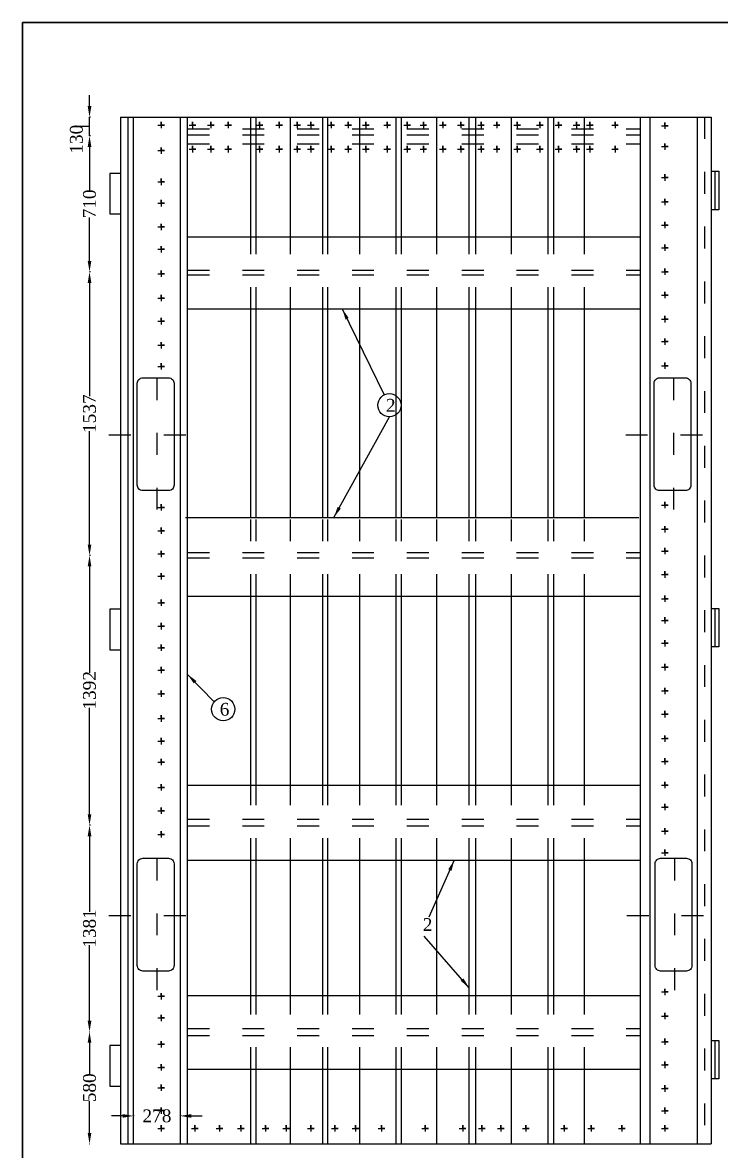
# Model space of a CAD drawing. Header units: millimetres. Extents: x 348 to 7478, y 9028 to 18917.
# Drawn here: x 348 to 4170, y 12737 to 18917 of the extents above; entities that cross this region are included whole.
import ezdxf

# ---------------------------------------------------------------- set-up
doc = ezdxf.new("R2010")
doc.units = ezdxf.units.MM
doc.header["$MEASUREMENT"] = 0
doc.linetypes.add('ACAD_ISO03W100', pattern=[30, 12, -18])
for name, color, linetype in [('DIM', 5, 'Continuous'), ('DO LINE', 3, 'Continuous'), ('DWG.LINE', 10, 'Continuous'), ('TEXT', 7, 'Continuous')]:
    doc.layers.add(name, color=color, linetype=linetype)
doc.layers.add('TITLE', color=7, linetype='Continuous', lineweight=30)
doc.styles.get("Standard").update_dxf_attribs({"font": 'times.ttf', "height": 70})
doc.dimstyles.get("Standard").update_dxf_attribs({"dimtxt": 70, "dimasz": 60, "dimexe": 0.18, "dimexo": 0.0625, "dimgap": 0.09, "dimtad": 0, "dimtih": 1, "dimtoh": 1, "dimdec": 0, "dimzin": 0, "dimdsep": 46, "dimtxsty": 'Standard', "dimcen": 300, "dimclrd": 5, "dimclre": 5, "dimclrt": 4, "dimadec": 0, "dimazin": 0, "dimtfac": 1, "dimtdec": 0, "dimtofl": 0, "dimtmove": 0, "dimatfit": 3, "dimfxl": 0, "dimtolj": 1, "dimtzin": 0, "dimarcsym": 0})

# ---------------------------------------------------------------- blocks, each defined once
blk = doc.blocks.new('*D2')
at = {"layer": 'Defpoints', "color": 0, "ltscale": 0.2}
for p in [(711.2, 13392.2), (714.1, 13392.2), (711.2, 12777.7)]:
    blk.add_point(p, dxfattribs=at)
at = {"layer": 'DIM', "color": 5, "lineweight": -2, "ltscale": 0.2}
for p, q in [((711.3, 13392.2), (714.2, 13392.2)), ((714.1, 13332.2), (714.1, 13158.2)), ((714.1, 12837.7), (714.1, 13011.7)), ((711.3, 12777.7), (714.2, 12777.7))]:
    blk.add_line(p, q, dxfattribs=at)
at = {"layer": 'DIM', "color": 5, "ltscale": 0.2}
for points in [[(704.1, 13332.2), (724.1, 13332.2), (714.1, 13392.2)], [(704.1, 12837.7), (724.1, 12837.7), (714.1, 12777.7)]]:
    blk.add_solid(points, dxfattribs=at)
at = {"layer": 'DIM', "color": 4, "ltscale": 0.2, "insert": (714.1, 13084.9), "char_height": 70, "attachment_point": 5, "rotation": 90}
blk.add_mtext('\\A1;580', dxfattribs=at)
blk = doc.blocks.new('*D3')
at = {"layer": 'Defpoints', "color": 0, "ltscale": 0.2}
for p in [(714.1, 14522.5), (757, 14522.5), (711.2, 13392.2)]:
    blk.add_point(p, dxfattribs=at)
at = {"layer": 'DIM', "color": 5, "lineweight": -2, "ltscale": 0.2}
for p, q in [((719.1, 14522.5), (713.9, 14522.5)), ((714.1, 14462.5), (714.1, 14048.4)), ((714.1, 13452.2), (714.1, 13866.3)), ((711.3, 13392.2), (714.2, 13392.2))]:
    blk.add_line(p, q, dxfattribs=at)
at = {"layer": 'DIM', "color": 5, "ltscale": 0.2}
for points in [[(704.1, 14462.5), (724.1, 14462.5), (714.1, 14522.5)], [(704.1, 13452.2), (724.1, 13452.2), (714.1, 13392.2)]]:
    blk.add_solid(points, dxfattribs=at)
at = {"layer": 'DIM', "color": 4, "ltscale": 0.2, "insert": (714.1, 13957.4), "char_height": 70, "attachment_point": 5, "rotation": 90}
blk.add_mtext('\\A1;1381', dxfattribs=at)
blk = doc.blocks.new('*D4')
at = {"layer": 'Defpoints', "color": 0, "ltscale": 0.2}
for p in [(714.1, 15999.5), (751.2, 15999.5), (757, 14522.5)]:
    blk.add_point(p, dxfattribs=at)
at = {"layer": 'DIM', "color": 5, "lineweight": -2, "ltscale": 0.2}
for p, q in [((719.1, 15999.5), (713.9, 15999.5)), ((714.1, 15939.5), (714.1, 15356.3)), ((714.1, 14582.5), (714.1, 15165.8)), ((719.1, 14522.5), (713.9, 14522.5))]:
    blk.add_line(p, q, dxfattribs=at)
at = {"layer": 'DIM', "color": 5, "ltscale": 0.2}
for points in [[(704.1, 15939.5), (724.1, 15939.5), (714.1, 15999.5)], [(704.1, 14582.5), (724.1, 14582.5), (714.1, 14522.5)]]:
    blk.add_solid(points, dxfattribs=at)
at = {"layer": 'DIM', "color": 4, "ltscale": 0.2, "insert": (714.1, 15261), "char_height": 70, "attachment_point": 5, "rotation": 90}
blk.add_mtext('\\A1;1392', dxfattribs=at)
blk = doc.blocks.new('*D5')
at = {"layer": 'Defpoints', "color": 0, "ltscale": 0.2}
for p in [(714.1, 17551.9), (739.8, 17551.9), (751.2, 15999.5)]:
    blk.add_point(p, dxfattribs=at)
at = {"layer": 'DIM', "color": 5, "lineweight": -2, "ltscale": 0.2}
for p, q in [((719.1, 17551.9), (713.9, 17551.9)), ((714.1, 17491.9), (714.1, 16870.8)), ((714.1, 16059.5), (714.1, 16680.6)), ((719.1, 15999.5), (713.9, 15999.5))]:
    blk.add_line(p, q, dxfattribs=at)
at = {"layer": 'DIM', "color": 5, "ltscale": 0.2}
for points in [[(704.1, 17491.9), (724.1, 17491.9), (714.1, 17551.9)], [(704.1, 16059.5), (724.1, 16059.5), (714.1, 15999.5)]]:
    blk.add_solid(points, dxfattribs=at)
at = {"layer": 'DIM', "color": 4, "ltscale": 0.2, "insert": (714.1, 16775.7), "char_height": 70, "attachment_point": 5, "rotation": 90}
blk.add_mtext('\\A1;1537', dxfattribs=at)
blk = doc.blocks.new('*D6')
at = {"layer": 'Defpoints', "color": 0, "ltscale": 0.2}
for p in [(714.1, 18296.5), (722.6, 18296.5), (739.8, 17551.9)]:
    blk.add_point(p, dxfattribs=at)
at = {"layer": 'DIM', "color": 5, "lineweight": -2, "ltscale": 0.2}
for p, q in [((719.1, 18296.5), (713.9, 18296.5)), ((714.1, 18236.5), (714.1, 17998.1)), ((714.1, 17611.9), (714.1, 17850.4)), ((719.1, 17551.9), (713.9, 17551.9))]:
    blk.add_line(p, q, dxfattribs=at)
at = {"layer": 'DIM', "color": 5, "ltscale": 0.2}
for points in [[(704.1, 18236.5), (724.1, 18236.5), (714.1, 18296.5)], [(704.1, 17611.9), (724.1, 17611.9), (714.1, 17551.9)]]:
    blk.add_solid(points, dxfattribs=at)
at = {"layer": 'DIM', "color": 4, "ltscale": 0.2, "insert": (714.1, 17924.2), "char_height": 70, "attachment_point": 5, "rotation": 90}
blk.add_mtext('\\A1;710', dxfattribs=at)
blk = doc.blocks.new('*D7')
at = {"layer": 'Defpoints', "color": 0, "ltscale": 0.2}
for p in [(714.1, 18399.7), (748.4, 18399.7), (722.6, 18296.5)]:
    blk.add_point(p, dxfattribs=at)
at = {"layer": 'DIM', "color": 5, "lineweight": -2, "ltscale": 0.2}
for p, q in [((714.1, 18459.7), (714.1, 18519.7)), ((719.1, 18399.7), (713.9, 18399.7)), ((714.1, 18296.5), (714.1, 18399.7)), ((642.6, 18348.1), (642.4, 18348.1)), ((714.1, 18348.1), (642.6, 18348.1)), ((719.1, 18296.5), (713.9, 18296.5)), ((714.1, 18236.5), (714.1, 18176.5))]:
    blk.add_line(p, q, dxfattribs=at)
at = {"layer": 'DIM', "color": 5, "ltscale": 0.2}
for points in [[(704.1, 18459.7), (724.1, 18459.7), (714.1, 18399.7)], [(704.1, 18236.5), (724.1, 18236.5), (714.1, 18296.5)]]:
    blk.add_solid(points, dxfattribs=at)
at = {"layer": 'DIM', "color": 4, "ltscale": 0.2, "insert": (642.4, 18278.5), "char_height": 70, "attachment_point": 5, "rotation": 90}
blk.add_mtext('\\A1;130', dxfattribs=at)
blk = doc.blocks.new('*D8')
at = {"layer": 'Defpoints', "color": 0, "ltscale": 0.2}
for p in [(954.7, 12970.9), (1211, 12970.9), (1211, 12930.9)]:
    blk.add_point(p, dxfattribs=at)
at = {"layer": 'DIM', "color": 5, "lineweight": -2, "ltscale": 0.2}
for p, q in [((894.7, 12930.9), (834.7, 12930.9)), ((954.7, 12935.9), (954.7, 12930.7)), ((1211, 12935.9), (1211, 12930.7)), ((1271, 12930.9), (1331, 12930.9))]:
    blk.add_line(p, q, dxfattribs=at)
at = {"layer": 'DIM', "color": 5, "ltscale": 0.2}
for points in [[(894.7, 12940.9), (894.7, 12920.9), (954.7, 12930.9)], [(1271, 12940.9), (1271, 12920.9), (1211, 12930.9)]]:
    blk.add_solid(points, dxfattribs=at)
at = {"layer": 'DIM', "color": 4, "ltscale": 0.2, "insert": (1082.8, 12930.9), "char_height": 70, "attachment_point": 5}
blk.add_mtext('\\A1;278', dxfattribs=at)

msp = doc.modelspace()

# ---------------------------------------------------------------- linework, layer by layer
at = {"layer": 'DO LINE', "linetype": 'ACAD_ISO03W100', "ltscale": 10}
for p, q in [((1596.1, 17349.2), (1596.1, 17744.6)), ((1625.3, 17349.2), (1625.3, 17744.6)), ((1813, 17349.2), (1813, 17744.6)), ((1990.9, 17349.2), (1990.9, 17744.6)), ((2017.7, 17349.2), (2017.7, 17744.6)), ((2193.3, 17349.2), (2193.3, 17744.6)), ((2391.3, 17349.2), (2391.3, 17744.6)), ((2420.6, 17349.2), (2420.6, 17744.6)), ((2613.1, 17349.2), (2613.1, 17744.6)), ((2791, 17349.2), (2791, 17744.6)), ((2827.6, 17349.2), (2827.6, 17744.6)), ((3022.6, 17349.2), (3022.6, 17744.6)), ((3222.4, 17349.2), (3222.4, 17744.6)), ((3254.1, 17349.2), (3254.1, 17744.6)), ((3422.3, 17349.2), (3422.3, 17744.6)), ((1596.1, 15777.1), (1596.1, 16208.1)), ((1625.3, 15777.1), (1625.3, 16208.1)), ((1813, 15777.1), (1813, 16208.1)), ((1990.9, 15777.1), (1990.9, 16208.1)), ((2017.7, 15777.1), (2017.7, 16208.1)), ((2193.3, 15777.1), (2193.3, 16208.1)), ((2391.3, 15777.1), (2391.3, 16208.1)), ((2420.6, 15777.1), (2420.6, 16208.1)), ((2613.1, 15777.1), (2613.1, 16208.1)), ((2791, 15777.1), (2791, 16208.1)), ((2827.6, 15777.1), (2827.6, 16208.1)), ((3022.6, 15777.1), (3022.6, 16208.1)), ((3222.4, 15777.1), (3222.4, 16208.1)), ((3254.1, 15777.1), (3254.1, 16208.1)), ((3422.3, 15777.1), (3422.3, 16208.1)), ((1596.1, 14331.7), (1596.1, 14741.1)), ((1625.3, 14331.7), (1625.3, 14741.1)), ((1813, 14331.7), (1813, 14741.1)), ((1990.9, 14331.7), (1990.9, 14741.1)), ((2017.7, 14331.7), (2017.7, 14741.1)), ((2193.3, 14331.7), (2193.3, 14741.1)), ((2391.3, 14331.7), (2391.3, 14741.1)), ((2420.6, 14331.7), (2420.6, 14741.1)), ((2613.1, 14331.7), (2613.1, 14741.1)), ((2791, 14331.7), (2791, 14741.1)), ((2827.6, 14331.7), (2827.6, 14741.1)), ((3022.6, 14331.7), (3022.6, 14741.1)), ((3222.4, 14331.7), (3222.4, 14741.1)), ((3254.1, 14331.7), (3254.1, 14741.1)), ((3422.3, 14331.7), (3422.3, 14741.1)), ((1596.1, 13186.9), (1596.1, 13590.3)), ((1625.3, 13186.9), (1625.3, 13590.3)), ((1813, 13186.9), (1813, 13590.3)), ((1990.9, 13186.9), (1990.9, 13590.3)), ((2017.7, 13186.9), (2017.7, 13590.3)), ((2193.3, 13186.9), (2193.3, 13590.3)), ((2391.3, 13186.9), (2391.3, 13590.3)), ((2420.6, 13186.9), (2420.6, 13590.3)), ((2613.1, 13186.9), (2613.1, 13590.3)), ((2791, 13186.9), (2791, 13590.3)), ((2827.6, 13186.9), (2827.6, 13590.3)), ((3022.6, 13186.9), (3022.6, 13590.3)), ((3222.4, 13186.9), (3222.4, 13590.3)), ((3254.1, 13186.9), (3254.1, 13590.3)), ((3422.3, 13186.9), (3422.3, 13590.3))]:
    msp.add_line(p, q, dxfattribs=at)
for points in [[(4078.2, 18399.7), (4078.2, 12777.7)], [(1250, 18335.1), (3726.9, 18335.1)], [(1250, 18302.8), (3726.9, 18302.8)], [(1250, 18253.4), (3726.9, 18253.4)], [(1250, 17561.9), (3726.9, 17561.9)], [(1250, 17536.2), (3726.9, 17536.2)], [(1083.4, 16250.6), (1083.4, 17058.1)], [(3910.3, 16250.6), (3910.3, 17058.1)], [(820, 16659.5), (1300.3, 16659.5)], [(3646.9, 16659.5), (4127.2, 16659.5)], [(1250, 16015.7), (3726.9, 16015.7)], [(1250, 15985.6), (3726.9, 15985.6)], [(1250, 14555.2), (3726.9, 14555.2)], [(1250, 14518.7), (3726.9, 14518.7)], [(1083.4, 13620.1), (1083.4, 14427.7)], [(3916.1, 13620.1), (3916.1, 14427.7)], [(820, 14029), (1300.3, 14029)], [(3652.7, 14029), (4133.1, 14029)], [(1250, 13409.7), (3726.9, 13409.7)], [(1250, 13371), (3726.9, 13371)]]:
    msp.add_lwpolyline(points, dxfattribs=at)
at = {"layer": 'DWG.LINE', "ltscale": 0.2}
for p, q in [((883.7, 18399.7), (883.7, 12777.7)), ((925.4, 12777.7), (925.4, 18399.7)), ((954.7, 12777.7), (954.7, 18399.7)), ((1211, 12777.7), (1211, 18399.7)), ((1250, 12777.7), (1250, 18399.7)), ((1596.1, 17744.6), (1596.1, 18399.7)), ((1625.3, 17744.6), (1625.3, 18399.7)), ((1813, 17744.6), (1813, 18399.7)), ((1990.9, 17744.6), (1990.9, 18399.7)), ((2017.7, 17744.6), (2017.7, 18399.7)), ((2193.3, 17744.6), (2193.3, 18399.7)), ((2391.3, 17744.6), (2391.3, 18399.7)), ((2420.6, 17744.6), (2420.6, 18399.7)), ((2613.1, 17744.6), (2613.1, 18399.7)), ((2791, 17744.6), (2791, 18399.7)), ((2827.6, 17744.6), (2827.6, 18399.7)), ((3022.6, 17744.6), (3022.6, 18399.7)), ((3222.4, 17744.6), (3222.4, 18399.7)), ((3254.1, 17744.6), (3254.1, 18399.7)), ((3422.3, 17744.6), (3422.3, 18399.7)), ((3726.9, 12777.7), (3726.9, 18399.7)), ((3780.7, 12777.7), (3780.7, 18399.7)), ((1596.1, 16208.1), (1596.1, 17349.2)), ((1625.3, 16208.1), (1625.3, 17349.2)), ((1813, 16208.1), (1813, 17349.2)), ((1990.9, 16208.1), (1990.9, 17349.2)), ((2017.7, 16208.1), (2017.7, 17349.2)), ((2193.3, 16208.1), (2193.3, 17349.2)), ((2391.3, 16208.1), (2391.3, 17349.2)), ((2420.6, 16208.1), (2420.6, 17349.2)), ((2613.1, 16208.1), (2613.1, 17349.2)), ((2791, 16208.1), (2791, 17349.2)), ((2827.6, 16208.1), (2827.6, 17349.2)), ((3022.6, 16208.1), (3022.6, 17349.2)), ((3222.4, 16208.1), (3222.4, 17349.2)), ((3254.1, 16208.1), (3254.1, 17349.2)), ((3422.3, 16208.1), (3422.3, 17349.2)), ((1596.1, 14741.1), (1596.1, 15777.1)), ((1625.3, 14741.1), (1625.3, 15777.1)), ((1813, 14741.1), (1813, 15777.1)), ((1990.9, 14741.1), (1990.9, 15777.1)), ((2017.7, 14741.1), (2017.7, 15777.1)), ((2193.3, 14741.1), (2193.3, 15777.1)), ((2391.3, 14741.1), (2391.3, 15777.1)), ((2420.6, 14741.1), (2420.6, 15777.1)), ((2613.1, 14741.1), (2613.1, 15777.1)), ((2791, 14741.1), (2791, 15777.1)), ((2827.6, 14741.1), (2827.6, 15777.1)), ((3022.6, 14741.1), (3022.6, 15777.1)), ((3222.4, 14741.1), (3222.4, 15777.1)), ((3254.1, 14741.1), (3254.1, 15777.1)), ((3422.3, 14741.1), (3422.3, 15777.1)), ((1596.1, 13590.3), (1596.1, 14331.7)), ((1625.3, 13590.3), (1625.3, 14331.7)), ((1813, 13590.3), (1813, 14331.7)), ((1990.9, 13590.3), (1990.9, 14331.7)), ((2017.7, 13590.3), (2017.7, 14331.7)), ((2193.3, 13590.3), (2193.3, 14331.7)), ((2391.3, 13590.3), (2391.3, 14331.7)), ((2420.6, 13590.3), (2420.6, 14331.7)), ((2613.1, 13590.3), (2613.1, 14331.7)), ((2791, 13590.3), (2791, 14331.7)), ((2827.6, 13590.3), (2827.6, 14331.7)), ((3022.6, 13590.3), (3022.6, 14331.7)), ((3222.4, 13590.3), (3222.4, 14331.7)), ((3254.1, 13590.3), (3254.1, 14331.7)), ((3422.3, 13590.3), (3422.3, 14331.7)), ((1596.1, 12777.7), (1596.1, 13186.9)), ((1625.3, 12777.7), (1625.3, 13186.9)), ((1813, 12777.7), (1813, 13186.9)), ((1990.9, 12777.7), (1990.9, 13186.9)), ((2017.7, 12777.7), (2017.7, 13186.9)), ((2193.3, 12777.7), (2193.3, 13186.9)), ((2391.3, 12777.7), (2391.3, 13186.9)), ((2420.6, 12777.7), (2420.6, 13186.9)), ((2613.1, 12777.7), (2613.1, 13186.9)), ((2791, 12777.7), (2791, 13186.9)), ((2827.6, 12777.7), (2827.6, 13186.9)), ((3022.6, 12777.7), (3022.6, 13186.9)), ((3222.4, 12777.7), (3222.4, 13186.9)), ((3254.1, 12777.7), (3254.1, 13186.9)), ((3422.3, 12777.7), (3422.3, 13186.9)), ((883.7, 12777.7), (4113.7, 12777.7))]:
    msp.add_line(p, q, dxfattribs=at)
for points in [[(883.7, 18399.7), (4113.7, 18399.7)], [(1088, 18355.5), (1124.1, 18355.5), (1106.3, 18355.5), (1106.3, 18373.3), (1106.3, 18338.2)], [(1259.8, 18355.5), (1295.9, 18355.5), (1278.1, 18355.5), (1278.1, 18373.3), (1278.1, 18338.2)], [(1359.1, 18355.5), (1395.2, 18355.5), (1377.4, 18355.5), (1377.4, 18373.3), (1377.4, 18338.2)], [(1453.9, 18355.5), (1490.1, 18355.5), (1472.3, 18355.5), (1472.3, 18373.3), (1472.3, 18338.2)], [(1626.2, 18355.5), (1662.4, 18355.5), (1644.5, 18355.5), (1644.5, 18373.3), (1644.5, 18338.2)], [(1733.2, 18355.5), (1769.4, 18355.5), (1751.5, 18355.5), (1751.5, 18373.3), (1751.5, 18338.2)], [(1831.9, 18355.5), (1868, 18355.5), (1850.2, 18355.5), (1850.2, 18373.3), (1850.2, 18338.2)], [(1906.7, 18355.5), (1942.8, 18355.5), (1925, 18355.5), (1925, 18373.3), (1925, 18338.2)], [(2018, 18355.5), (2054.1, 18355.5), (2036.3, 18355.5), (2036.3, 18373.3), (2036.3, 18338.2)], [(2110.5, 18355.5), (2146.6, 18355.5), (2128.8, 18355.5), (2128.8, 18373.3), (2128.8, 18338.2)], [(2206.9, 18355.5), (2243, 18355.5), (2225.2, 18355.5), (2225.2, 18373.3), (2225.2, 18338.2)], [(2323.3, 18355.5), (2359.5, 18355.5), (2341.6, 18355.5), (2341.6, 18373.3), (2341.6, 18338.2)], [(2432.9, 18355.5), (2469, 18355.5), (2451.2, 18355.5), (2451.2, 18373.3), (2451.2, 18338.2)], [(2522, 18355.5), (2558.1, 18355.5), (2540.3, 18355.5), (2540.3, 18373.3), (2540.3, 18338.2)], [(2629.1, 18355.5), (2665.2, 18355.5), (2647.4, 18355.5), (2647.4, 18373.3), (2647.4, 18338.2)], [(2726.4, 18355.5), (2762.5, 18355.5), (2744.7, 18355.5), (2744.7, 18373.3), (2744.7, 18338.2)], [(2837.1, 18355.5), (2873.2, 18355.5), (2855.4, 18355.5), (2855.4, 18373.3), (2855.4, 18338.2)], [(2922.9, 18355.5), (2959.1, 18355.5), (2941.3, 18355.5), (2941.3, 18373.3), (2941.3, 18338.2)], [(3034.6, 18355.5), (3070.7, 18355.5), (3052.9, 18355.5), (3052.9, 18373.3), (3052.9, 18338.2)], [(3159.2, 18355.5), (3195.3, 18355.5), (3177.5, 18355.5), (3177.5, 18373.3), (3177.5, 18338.2)], [(3261, 18355.5), (3297.2, 18355.5), (3279.4, 18355.5), (3279.4, 18373.3), (3279.4, 18338.2)], [(3359.4, 18355.5), (3395.6, 18355.5), (3377.7, 18355.5), (3377.7, 18373.3), (3377.7, 18338.2)], [(3432.4, 18355.5), (3468.5, 18355.5), (3450.7, 18355.5), (3450.7, 18373.3), (3450.7, 18338.2)], [(3570.1, 18355.5), (3606.3, 18355.5), (3588.4, 18355.5), (3588.4, 18373.3), (3588.4, 18338.2)], [(3842.8, 18352), (3878.9, 18352), (3861.1, 18352), (3861.1, 18369.8), (3861.1, 18334.6)], [(4038.1, 18399.7), (4038.1, 12777.7)], [(4113.7, 18399.7), (4113.7, 12777.7)], [(1088, 18216.3), (1124.1, 18216.3), (1106.3, 18216.3), (1106.3, 18234), (1106.3, 18198.9)], [(1259.8, 18223.9), (1295.9, 18223.9), (1278.1, 18223.9), (1278.1, 18241.7), (1278.1, 18206.6)], [(1359.1, 18223.9), (1395.2, 18223.9), (1377.4, 18223.9), (1377.4, 18241.7), (1377.4, 18206.6)], [(1453.9, 18223.9), (1490.1, 18223.9), (1472.3, 18223.9), (1472.3, 18241.7), (1472.3, 18206.6)], [(1626.2, 18223.9), (1662.4, 18223.9), (1644.5, 18223.9), (1644.5, 18241.7), (1644.5, 18206.6)], [(1733.2, 18223.9), (1769.4, 18223.9), (1751.5, 18223.9), (1751.5, 18241.7), (1751.5, 18206.6)], [(1831.9, 18223.9), (1868, 18223.9), (1850.2, 18223.9), (1850.2, 18241.7), (1850.2, 18206.6)], [(1906.7, 18223.9), (1942.8, 18223.9), (1925, 18223.9), (1925, 18241.7), (1925, 18206.6)], [(2018, 18223.9), (2054.1, 18223.9), (2036.3, 18223.9), (2036.3, 18241.7), (2036.3, 18206.6)], [(2110.5, 18223.9), (2146.6, 18223.9), (2128.8, 18223.9), (2128.8, 18241.7), (2128.8, 18206.6)], [(2206.9, 18223.9), (2243, 18223.9), (2225.2, 18223.9), (2225.2, 18241.7), (2225.2, 18206.6)], [(2323.3, 18223.9), (2359.5, 18223.9), (2341.6, 18223.9), (2341.6, 18241.7), (2341.6, 18206.6)], [(2432.9, 18223.9), (2469, 18223.9), (2451.2, 18223.9), (2451.2, 18241.7), (2451.2, 18206.6)], [(2522, 18223.9), (2558.1, 18223.9), (2540.3, 18223.9), (2540.3, 18241.7), (2540.3, 18206.6)], [(2629.1, 18223.9), (2665.2, 18223.9), (2647.4, 18223.9), (2647.4, 18241.7), (2647.4, 18206.6)], [(2726.4, 18223.9), (2762.5, 18223.9), (2744.7, 18223.9), (2744.7, 18241.7), (2744.7, 18206.6)], [(2837.1, 18223.9), (2873.2, 18223.9), (2855.4, 18223.9), (2855.4, 18241.7), (2855.4, 18206.6)], [(2922.9, 18223.9), (2959.1, 18223.9), (2941.3, 18223.9), (2941.3, 18241.7), (2941.3, 18206.6)], [(3034.6, 18223.9), (3070.7, 18223.9), (3052.9, 18223.9), (3052.9, 18241.7), (3052.9, 18206.6)], [(3159.2, 18223.9), (3195.3, 18223.9), (3177.5, 18223.9), (3177.5, 18241.7), (3177.5, 18206.6)], [(3261, 18223.9), (3297.2, 18223.9), (3279.4, 18223.9), (3279.4, 18241.7), (3279.4, 18206.6)], [(3359.4, 18223.9), (3395.6, 18223.9), (3377.7, 18223.9), (3377.7, 18241.7), (3377.7, 18206.6)], [(3432.4, 18223.9), (3468.5, 18223.9), (3450.7, 18223.9), (3450.7, 18241.7), (3450.7, 18206.6)], [(3570.1, 18223.9), (3606.3, 18223.9), (3588.4, 18223.9), (3588.4, 18241.7), (3588.4, 18206.6)], [(3842.8, 18237.7), (3878.9, 18237.7), (3861.1, 18237.7), (3861.1, 18255.5), (3861.1, 18220.4)], [(883.7, 18091.3), (824.8, 18091.3), (824.8, 17869.1), (883.7, 17869.1)], [(1088, 18044.8), (1124.1, 18044.8), (1106.3, 18044.8), (1106.3, 18062.6), (1106.3, 18027.5)], [(3842.8, 18068.5), (3878.9, 18068.5), (3861.1, 18068.5), (3861.1, 18086.3), (3861.1, 18051.2)], [(4113.7, 18103.5), (4155.9, 18103.5), (4155.9, 17892.7), (4113.7, 17892.7)], [(4134.8, 18103.5), (4134.8, 17892.7)], [(1088, 17928.2), (1124.1, 17928.2), (1106.3, 17928.2), (1106.3, 17946), (1106.3, 17910.9)], [(3842.8, 17935), (3878.9, 17935), (3861.1, 17935), (3861.1, 17952.8), (3861.1, 17917.7)], [(1088, 17798.1), (1124.1, 17798.1), (1106.3, 17798.1), (1106.3, 17815.9), (1106.3, 17780.8)], [(3842.8, 17808.7), (3878.9, 17808.7), (3861.1, 17808.7), (3861.1, 17826.5), (3861.1, 17791.4)], [(1250, 17744.6), (3726.9, 17744.6)], [(1088, 17675.9), (1124.1, 17675.9), (1106.3, 17675.9), (1106.3, 17693.7), (1106.3, 17658.6)], [(3842.8, 17683.8), (3878.9, 17683.8), (3861.1, 17683.8), (3861.1, 17701.6), (3861.1, 17666.5)], [(1088, 17541.6), (1124.1, 17541.6), (1106.3, 17541.6), (1106.3, 17559.4), (1106.3, 17524.3)], [(3842.8, 17552.7), (3878.9, 17552.7), (3861.1, 17552.7), (3861.1, 17570.5), (3861.1, 17535.4)], [(3842.8, 17425.2), (3878.9, 17425.2), (3861.1, 17425.2), (3861.1, 17443), (3861.1, 17407.9)], [(1088, 17408.8), (1124.1, 17408.8), (1106.3, 17408.8), (1106.3, 17426.6), (1106.3, 17391.5)], [(1250, 17349.2), (3726.9, 17349.2)], [(3842.8, 17292.9), (3878.9, 17292.9), (3861.1, 17292.9), (3861.1, 17310.7), (3861.1, 17275.6)], [(1088, 17282.2), (1124.1, 17282.2), (1106.3, 17282.2), (1106.3, 17300), (1106.3, 17264.9)], [(3842.8, 17170.4), (3878.9, 17170.4), (3861.1, 17170.4), (3861.1, 17188.2), (3861.1, 17153.1)], [(1088, 17150.1), (1124.1, 17150.1), (1106.3, 17150.1), (1106.3, 17167.9), (1106.3, 17132.8)], [(1088, 17034.5), (1124.1, 17034.5), (1106.3, 17034.5), (1106.3, 17052.3), (1106.3, 17017.2)], [(3842.8, 17038.1), (3878.9, 17038.1), (3861.1, 17038.1), (3861.1, 17055.9), (3861.1, 17020.8)], [(1088, 16262.8), (1124.1, 16262.8), (1106.3, 16262.8), (1106.3, 16280.6), (1106.3, 16245.5)], [(3842.8, 16275.1), (3878.9, 16275.1), (3861.1, 16275.1), (3861.1, 16292.9), (3861.1, 16257.8)], [(1239.2, 16208.1), (3718.2, 16208.1)], [(1088, 16134.7), (1124.1, 16134.7), (1106.3, 16134.7), (1106.3, 16152.5), (1106.3, 16117.4)], [(3842.8, 16142.7), (3878.9, 16142.7), (3861.1, 16142.7), (3861.1, 16160.5), (3861.1, 16125.4)], [(1088, 16007.6), (1124.1, 16007.6), (1106.3, 16007.6), (1106.3, 16025.4), (1106.3, 15990.3)], [(3842.8, 16023.7), (3878.9, 16023.7), (3861.1, 16023.7), (3861.1, 16041.5), (3861.1, 16006.4)], [(1088, 15885.4), (1124.1, 15885.4), (1106.3, 15885.4), (1106.3, 15903.2), (1106.3, 15868.1)], [(3842.8, 15895), (3878.9, 15895), (3861.1, 15895), (3861.1, 15912.8), (3861.1, 15877.6)], [(1250, 15777.1), (3726.9, 15777.1)], [(3842.8, 15762.8), (3878.9, 15762.8), (3861.1, 15762.8), (3861.1, 15780.6), (3861.1, 15745.5)], [(883.7, 15705.7), (824.8, 15705.7), (824.8, 15483.5), (883.7, 15483.5)], [(1088, 15740.1), (1124.1, 15740.1), (1106.3, 15740.1), (1106.3, 15757.9), (1106.3, 15722.8)], [(4113.7, 15710), (4155.9, 15710), (4155.9, 15499.2), (4113.7, 15499.2)], [(4134.8, 15710), (4134.8, 15499.2)], [(3842.8, 15643.8), (3878.9, 15643.8), (3861.1, 15643.8), (3861.1, 15661.5), (3861.1, 15626.4)], [(1088, 15612), (1124.1, 15612), (1106.3, 15612), (1106.3, 15629.8), (1106.3, 15594.7)], [(3842.8, 15518.7), (3878.9, 15518.7), (3861.1, 15518.7), (3861.1, 15536.5), (3861.1, 15501.3)], [(1088, 15494), (1124.1, 15494), (1106.3, 15494), (1106.3, 15511.8), (1106.3, 15476.7)], [(1088, 15372.2), (1124.1, 15372.2), (1106.3, 15372.2), (1106.3, 15390), (1106.3, 15354.9)], [(3842.8, 15387.5), (3878.9, 15387.5), (3861.1, 15387.5), (3861.1, 15405.3), (3861.1, 15370.2)], [(3842.8, 15257.8), (3878.9, 15257.8), (3861.1, 15257.8), (3861.1, 15275.6), (3861.1, 15240.4)], [(1088, 15242.5), (1124.1, 15242.5), (1106.3, 15242.5), (1106.3, 15260.3), (1106.3, 15225.2)], [(3842.8, 15130.3), (3878.9, 15130.3), (3861.1, 15130.3), (3861.1, 15148), (3861.1, 15112.9)], [(1088, 15106.6), (1124.1, 15106.6), (1106.3, 15106.6), (1106.3, 15124.4), (1106.3, 15089.3)], [(1088, 14982.3), (1124.1, 14982.3), (1106.3, 14982.3), (1106.3, 15000.1), (1106.3, 14965)], [(3842.8, 14996.7), (3878.9, 14996.7), (3861.1, 14996.7), (3861.1, 15014.5), (3861.1, 14979.4)], [(1088, 14868.2), (1124.1, 14868.2), (1106.3, 14868.2), (1106.3, 14886), (1106.3, 14850.9)], [(3842.8, 14871.6), (3878.9, 14871.6), (3861.1, 14871.6), (3861.1, 14889.4), (3861.1, 14854.3)], [(1088, 14729.2), (1124.1, 14729.2), (1106.3, 14729.2), (1106.3, 14747), (1106.3, 14711.9)], [(1250, 14741.1), (3726.9, 14741.1)], [(3842.8, 14742.1), (3878.9, 14742.1), (3861.1, 14742.1), (3861.1, 14759.9), (3861.1, 14724.8)], [(1088, 14602), (1124.1, 14602), (1106.3, 14602), (1106.3, 14619.8), (1106.3, 14584.7)], [(3842.8, 14621.8), (3878.9, 14621.8), (3861.1, 14621.8), (3861.1, 14639.6), (3861.1, 14604.5)], [(1088, 14472.3), (1124.1, 14472.3), (1106.3, 14472.3), (1106.3, 14490.1), (1106.3, 14455)], [(3842.8, 14489.5), (3878.9, 14489.5), (3861.1, 14489.5), (3861.1, 14507.3), (3861.1, 14472.2)], [(3842.8, 14371.6), (3878.9, 14371.6), (3861.1, 14371.6), (3861.1, 14389.4), (3861.1, 14354.3)], [(1250, 14331.7), (3726.9, 14331.7)], [(1088, 13585.8), (1124.1, 13585.8), (1106.3, 13585.8), (1106.3, 13603.6), (1106.3, 13568.5)], [(3842.8, 13609.5), (3878.9, 13609.5), (3861.1, 13609.5), (3861.1, 13627.3), (3861.1, 13592.2)], [(1250, 13590.3), (3726.9, 13590.3)], [(1088, 13467.1), (1124.1, 13467.1), (1106.3, 13467.1), (1106.3, 13484.9), (1106.3, 13449.8)], [(3842.8, 13477.2), (3878.9, 13477.2), (3861.1, 13477.2), (3861.1, 13495), (3861.1, 13459.9)], [(3842.8, 13336.9), (3878.9, 13336.9), (3861.1, 13336.9), (3861.1, 13354.7), (3861.1, 13319.6)], [(883.7, 13316.5), (824.8, 13316.5), (824.8, 13094.3), (883.7, 13094.3)], [(1088, 13323.3), (1124.1, 13323.3), (1106.3, 13323.3), (1106.3, 13341.1), (1106.3, 13306)], [(4113.7, 13344.2), (4155.9, 13344.2), (4155.9, 13133.4), (4113.7, 13133.4)], [(4134.8, 13344.2), (4134.8, 13133.4)], [(3842.8, 13210.6), (3878.9, 13210.6), (3861.1, 13210.6), (3861.1, 13228.4), (3861.1, 13193.3)], [(1088, 13196.5), (1124.1, 13196.5), (1106.3, 13196.5), (1106.3, 13214.3), (1106.3, 13179.2)], [(1250, 13186.9), (3726.9, 13186.9)], [(1088, 13085.6), (1124.1, 13085.6), (1106.3, 13085.6), (1106.3, 13103.4), (1106.3, 13068.3)], [(3842.8, 13080.7), (3878.9, 13080.7), (3861.1, 13080.7), (3861.1, 13098.5), (3861.1, 13063.4)], [(1088, 12960.1), (1124.1, 12960.1), (1106.3, 12960.1), (1106.3, 12977.9), (1106.3, 12942.8)], [(3842.8, 12959.5), (3878.9, 12959.5), (3861.1, 12959.5), (3861.1, 12977.3), (3861.1, 12942.2)], [(1088, 12862.2), (1124.1, 12862.2), (1106.3, 12862.2), (1106.3, 12880), (1106.3, 12844.9)], [(1271.7, 12862.2), (1307.8, 12862.2), (1290, 12862.2), (1290, 12880), (1290, 12844.9)], [(1406.9, 12862.2), (1443, 12862.2), (1425.2, 12862.2), (1425.2, 12880), (1425.2, 12844.9)], [(1523.8, 12862.2), (1559.9, 12862.2), (1542.1, 12862.2), (1542.1, 12880), (1542.1, 12844.9)], [(1659, 12862.2), (1695.2, 12862.2), (1677.3, 12862.2), (1677.3, 12880), (1677.3, 12844.9)], [(1771.8, 12862.2), (1807.9, 12862.2), (1790.1, 12862.2), (1790.1, 12880), (1790.1, 12844.9)], [(1906, 12862.2), (1942.1, 12862.2), (1924.3, 12862.2), (1924.3, 12880), (1924.3, 12844.9)], [(2037.9, 12862.2), (2074, 12862.2), (2056.2, 12862.2), (2056.2, 12880), (2056.2, 12844.9)], [(2151.3, 12862.2), (2187.4, 12862.2), (2169.6, 12862.2), (2169.6, 12880), (2169.6, 12844.9)], [(2292.3, 12862.2), (2328.5, 12862.2), (2310.6, 12862.2), (2310.6, 12880), (2310.6, 12844.9)], [(2531.8, 12862.2), (2567.9, 12862.2), (2550.1, 12862.2), (2550.1, 12880), (2550.1, 12844.9)], [(2736.8, 12862.2), (2772.9, 12862.2), (2755.1, 12862.2), (2755.1, 12880), (2755.1, 12844.9)], [(2841.5, 12862.2), (2877.7, 12862.2), (2859.9, 12862.2), (2859.9, 12880), (2859.9, 12844.9)], [(2945.6, 12862.2), (2981.7, 12862.2), (2963.9, 12862.2), (2963.9, 12880), (2963.9, 12844.9)], [(3083, 12862.2), (3119.1, 12862.2), (3101.3, 12862.2), (3101.3, 12880), (3101.3, 12844.9)], [(3292.2, 12862.2), (3328.3, 12862.2), (3310.5, 12862.2), (3310.5, 12880), (3310.5, 12844.9)], [(3440.4, 12862.2), (3476.6, 12862.2), (3458.7, 12862.2), (3458.7, 12880), (3458.7, 12844.9)], [(3607.8, 12862.2), (3643.9, 12862.2), (3626.1, 12862.2), (3626.1, 12880), (3626.1, 12844.9)], [(3842.8, 12862.2), (3878.9, 12862.2), (3861.1, 12862.2), (3861.1, 12880), (3861.1, 12844.9)], [(3780.7, 12777.7), (4113.7, 12777.7)]]:
    msp.add_lwpolyline(points, dxfattribs=at)
for points in [[(1005.2, 16972.1), (1146.5, 16972.1, -0.414214), (1176.5, 16942.1), (1176.5, 16384.4, -0.414214), (1146.5, 16354.4), (1005.2, 16354.4, -0.414214), (975.2, 16384.4), (975.2, 16942.1, -0.414214)], [(3832.2, 16972.1), (3973.4, 16972.1, -0.414214), (4003.4, 16942.1), (4003.4, 16384.4, -0.414214), (3973.4, 16354.4), (3832.2, 16354.4, -0.414214), (3802.2, 16384.4), (3802.2, 16942.1, -0.414214)], [(1005.2, 14341.7), (1146.5, 14341.7, -0.414214), (1176.5, 14311.7), (1176.5, 13754, -0.414214), (1146.5, 13724), (1005.2, 13724, -0.414214), (975.2, 13754), (975.2, 14311.7, -0.414214)], [(3838, 14341.7), (3979.2, 14341.7, -0.414214), (4009.2, 14311.7), (4009.2, 13754, -0.414214), (3979.2, 13724), (3838, 13724, -0.414214), (3808, 13754), (3808, 14311.7, -0.414214)]]:
    msp.add_lwpolyline(points, format="xyb", close=True, dxfattribs=at)
for centre in [(2354.3, 16822.1), (1445.5, 15157.8)]:
    msp.add_circle(centre, 63.6, dxfattribs=at)
at = {"layer": 'TITLE', "ltscale": 0.2}
msp.add_lwpolyline([(348, 18917.1), (7453.2, 18917.1), (7453.2, 9027.7), (348, 9027.7)], close=True, dxfattribs=at)

# ---------------------------------------------------------------- texts
at = {"layer": 'TEXT', "ltscale": 0.2}
for s, p in [('2', (2335.2, 16786.7)), ('6', (1426.4, 15122.4)), ('2', (2536.5, 13943.6))]:
    msp.add_text(s, height=70, dxfattribs=at).set_placement(p)

# ---------------------------------------------------------------- dimensions: what is measured, and where the dimension line sits
at = {"layer": 'DIM', "ltscale": 0.2}
for base, p1, p2, text, picture, middle in [((714.1, 18399.7), (722.6, 18296.5), (748.4, 18399.7), '130', '*D7', (642.4, 18348.1)), ((714.1, 18296.5), (739.8, 17551.9), (722.6, 18296.5), '710', '*D6', (714.1, 17924.2)), ((714.1, 17551.9), (751.2, 15999.5), (739.8, 17551.9), '1537', '*D5', (714.1, 16775.7)), ((714.1, 15999.5), (757, 14522.5), (751.2, 15999.5), '1392', '*D4', (714.1, 15261)), ((714.1, 14522.5), (711.2, 13392.2), (757, 14522.5), '1381', '*D3', (714.1, 13957.4))]:
    dim = msp.add_linear_dim(base=base, p1=p1, p2=p2, angle=270, text=text, dimstyle='Standard', override={"dimtmove": 1}, dxfattribs=at)
    dim.commit()
    dim.dimension.update_dxf_attribs({"geometry": picture, "text_midpoint": middle, "text_rotation": 90})
dim = msp.add_aligned_dim(p1=(711.2, 12777.7), p2=(711.2, 13392.2), distance=-2.9, text='580', dimstyle='Standard', dxfattribs=at)
dim.commit()
dim.dimension.update_dxf_attribs({"geometry": '*D2', "text_midpoint": (714.1, 13084.9), "text_rotation": 90})
dim = msp.add_linear_dim(base=(1211, 12930.9), p1=(954.7, 12970.9), p2=(1211, 12970.9), text='278', dimstyle='Standard', dxfattribs=at)
dim.commit()
dim.dimension.update_dxf_attribs({"geometry": '*D8', "text_midpoint": (1082.8, 12930.9)})

# ---------------------------------------------------------------- leaders
for points in [[(2096.7, 17349.2), (2326.3, 16879.3)], [(2050.8, 16208.1), (2354.3, 16758.5)], [(1250, 15348.6), (1395.8, 15197.6)], [(2709.4, 14331.7), (2570.4, 14019.1)], [(2791, 13631.8), (2545, 13915.9)]]:
    msp.add_leader(points, dimstyle='Standard', override={"dimgap": 0.09, "dimtad": 0}, dxfattribs=at)

doc.saveas('drawing.dxf')
